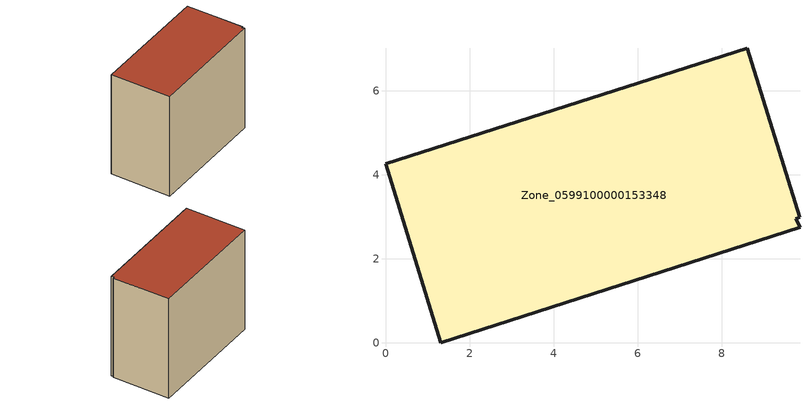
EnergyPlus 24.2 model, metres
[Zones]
Zone_0599100000153348
 floor ground (C_G): 9.87,2.99 9.77,2.96 9.87,2.76 1.32,0 0,4.27 8.61,7.02 z0
 wall outside (C_F): 9.87,2.99 8.61,7.02 0,4.27 1.32,0 9.87,2.76 9.77,2.96 9.87,2.99 z0:7.79
 roof outside (C_R): 9.77,2.96 9.87,2.99 8.61,7.02 0,4.27 1.32,0 9.87,2.76 z7.79
[BUILDING]
Pand.0599100000153348: North Axis=0; Terrain=City; Loads Convergence Tolerance Value=0.04; Temperature Convergence Tolerance Value=0.4; Solar Distribution=FullExterior; Maximum Number of Warmup Days=25; Minimum Number of Warmup Days=1
[Site:Location]
Rotterdam.The.Hague.AP_ZH_NLD Design_Conditions: Latitude=51.96; Longitude=4.45; Time Zone=1; Elevation=-4.5
[SITE:GROUNDTEMPERATURE:BUILDINGSURFACE]
18, 18, 18, 18, 18, 18, 18, 18, 18, 18, 18, 18
[MATERIAL] Thermal Absorptance=0.9; Solar Absorptance=0.7; Visible Absorptance=0.7
Name | Roughness | Thickness | Conductivity | Density | Specific Heat
G.TI.1946 | MediumSmooth | 0.15 | 1 | 540 | 1210
F.TI.1946 | Rough | 0.3 | 0.857143 | 1920 | 840
R.TI.1946 | MediumRough | 0.2 | 0.1 | 1500 | 1000
[CONSTRUCTION]
C_G: G.TI.1946
C_F: F.TI.1946
C_R: R.TI.1946
[ZONE]
Zone_0599100000153348: Type=1; Multiplier=1; Ceiling Height=Autocalculate; Volume=Autocalculate; Floor Area=autocalculate; Part of Total Floor Area=Yes
[ZONEINFILTRATION:DESIGNFLOWRATE]
Infil_Zone_0599100000153348: Zone or ZoneList or Space or SpaceList=Zone_0599100000153348; Schedule=AlwaysOn; Design Flow Rate Calculation Method=Flow/Area; Flow Rate per Floor Area=0.003; Constant Term Coefficient=1; Temperature Term Coefficient=0; Velocity Term Coefficient=0; Velocity Squared Term Coefficient=0
[HVACTEMPLATE:ZONE:IDEALLOADSAIRSYSTEM]
Zone_0599100000153348: Maximum Heating Supply Air Temperature=50; Minimum Cooling Supply Air Temperature=13; Maximum Heating Supply Air Humidity Ratio=0.0156; Minimum Cooling Supply Air Humidity Ratio=0.0077; Heating Limit=NoLimit; Cooling Limit=NoLimit; Dehumidification Control Type=ConstantSensibleHeatRatio; Cooling Sensible Heat Ratio=0.7; Dehumidification Setpoint=60; Humidification Control Type=None; Humidification Setpoint=30; Outdoor Air Method=None; Outdoor Air Flow Rate per Person=0.00944; Outdoor Air Flow Rate per Zone Floor Area=0; Outdoor Air Flow Rate per Zone=0; Demand Controlled Ventilation Type=None; Outdoor Air Economizer Type=NoEconomizer; Heat Recovery Type=None; Sensible Heat Recovery Effectiveness=0.7; Latent Heat Recovery Effectiveness=0.65
[ZONECONTROL:THERMOSTAT]
ThermostatControl_Zone_0599100000153348: Zone or ZoneList=Zone_0599100000153348; Control Type Schedule=DualSetpointControlType; Control 1=Thermostat_Zone_0599100000153348; Temperature Difference Between Cutout And Setpoint=0
[THERMOSTATSETPOINT:DUALSETPOINT]
Thermostat_Zone_0599100000153348: Heating Setpoint Temperature Schedule=HeatingSetpoint_Zone_0599100000153348; Cooling Setpoint Temperature Schedule=CoolingSetpoint_Zone_0599100000153348
[SCHEDULE:COMPACT]
HeatingSetpoint_Zone_0599100000153348: Through: 12/31, For: AllDays, Until: 24:00, 21
CoolingSetpoint_Zone_0599100000153348: Through: 12/31, For: AllDays, Until: 24:00, 24
DualSetpointControlType: Through: 12/31, For: AllDays, Until: 24:00, 4
AlwaysOn: Through: 12/31, For: AllDays, Until: 24:00, 1
